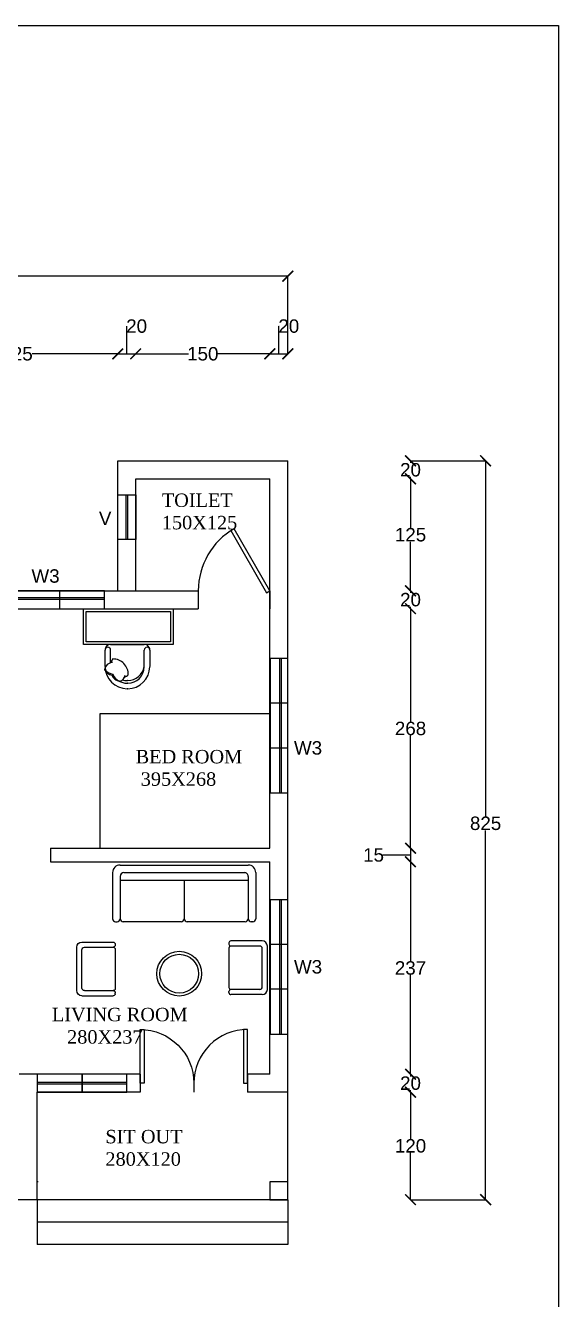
# Model space of a CAD drawing. Header units: centimetres. Extents: x -992 to 575039, y -1394 to 978780.
# Drawn here: x 7449 to 8045, y -617 to 805 of the extents above; entities that cross this region are included whole.
import ezdxf

# ---------------------------------------------------------------- set-up
doc = ezdxf.new("R2010")
doc.units = ezdxf.units.CM
for name, color, linetype in [('DIMENSIONS', 7, 'Continuous'), ('DOOR', 251, 'Continuous'), ('Fur', 161, 'Continuous'), ('FURNITUE', 1, 'Continuous'), ('ventilation', 1, 'Continuous'), ('wall', 7, 'Continuous'), ('WINDOW', 1, 'Continuous')]:
    doc.layers.add(name, color=color, linetype=linetype)
doc.styles.get("Standard").update_dxf_attribs({"font": 'arial.ttf'})
doc.dimstyles.new('Jeeva', dxfattribs={"dimtxt": 15, "dimasz": 12, "dimexe": 0.18, "dimexo": 0.0625, "dimgap": 0.09, "dimtad": 0, "dimtih": 1, "dimtoh": 1, "dimdec": 0, "dimzin": 0, "dimdsep": 46, "dimtxsty": 'Standard', "dimblk": 'ARCHTICK', "dimcen": 0.091, "dimadec": 0, "dimazin": 0, "dimtfac": 1, "dimtdec": 0, "dimtofl": 0, "dimtmove": 0, "dimatfit": 3, "dimfxl": 1, "dimtolj": 1, "dimtzin": 0, "dimarcsym": 0})

# ---------------------------------------------------------------- blocks, each defined once
blk = doc.blocks.new('W3 (23)')
at = {"layer": 'WINDOW'}
for p, q in [((2912.7, 1009.2), (2762.7, 1009.2)), ((2762.7, 1009.2), (2762.7, 989.2)), ((2762.7, 1001.7), (2912.7, 1001.7)), ((2762.7, 999.7), (2912.7, 999.7)), ((2812.7, 1009.2), (2812.7, 989.2)), ((2862.7, 1009.2), (2862.7, 989.2)), ((2912.7, 989.2), (2912.7, 1009.2)), ((2762.7, 989.2), (2912.7, 989.2))]:
    blk.add_line(p, q, dxfattribs=at)
blk = doc.blocks.new('VENTILATION')
at = {"layer": 'ventilation'}
for p, q in [((6985.9, 4548.4), (6935.9, 4548.4)), ((6935.9, 4548.4), (6935.9, 4528.4)), ((6985.9, 4539.2), (6935.9, 4539.2)), ((6985.9, 4528.4), (6985.9, 4548.4)), ((6985.9, 4537.2), (6935.9, 4537.2)), ((6935.9, 4528.4), (6985.9, 4528.4))]:
    blk.add_line(p, q, dxfattribs=at)
blk = doc.blocks.new('A$C117912AF')
at = {"layer": 'FURNITUE', "color": 161}
for p, q in [((-65, 52.3), (-4, 52.3)), ((-75, 42.3), (-75, -42.3)), ((-65, 37.3), (-65, -37.3)), ((-60, 42.3), (-4, 42.3)), ((0, 48.3), (0, 46.3)), ((0, -38.3), (0, 38.3)), ((-60, -42.3), (-4, -42.3)), ((0, -48.3), (0, -46.3)), ((-65, -52.3), (-4, -52.3))]:
    blk.add_line(p, q, dxfattribs=at)
for centre, radius, start, end in [((-65, 42.3), 10, 90, 180), ((-4, 48.3), 4, 360, 90), ((-60, 37.3), 5, 90, 180), ((-4, 46.3), 4, 269.9994, 360), ((-4, 38.3), 4, 360, 90), ((-65, -42.3), 10, 180, 270), ((-60, -37.3), 5, 180, 270), ((-4, -38.3), 4, 270, 360), ((-4, -46.3), 4, 0, 90.0006), ((-4, -48.3), 4, 270, 0)]:
    blk.add_arc(centre, radius, start, end, dxfattribs=at)
blk = doc.blocks.new('A$C4E196FD0')
at = {"layer": 'FURNITUE', "color": 161, "lineweight": -2}
blk.add_circle((0, 0), 30, dxfattribs=at)
at = {"layer": 'FURNITUE', "color": 1}
blk.add_circle((0, 0), 26, dxfattribs=at)
blk = doc.blocks.new('A$C69D12F64')
at = {"layer": 'FURNITUE', "color": 161}
for p, q in [((-75, 90.7), (-75, 88.7)), ((-10, 94.7), (-71, 94.7)), ((-15, 84.7), (-71, 84.7)), ((-20, 84.7), (-20, -84.7)), ((0, 84.7), (0, -84.7)), ((-75, 4), (-75, 80.7)), ((-10, 79.7), (-10, -79.7)), ((-20, 0), (-71, 0)), ((-75, -80.7), (-75, -4)), ((-75, -90.7), (-75, -88.7)), ((-15, -84.7), (-71, -84.7)), ((-10, -94.7), (-71, -94.7))]:
    blk.add_line(p, q, dxfattribs=at)
for centre, radius, start, end in [((-71, 90.7), 4, 90, 180), ((-71, 88.7), 4, 180, 270.0006), ((-71, 80.7), 4, 90, 180), ((-15, 79.7), 5, 0, 90), ((-10, 84.7), 10, 0, 90), ((-71, 4), 4, 180, 270), ((-71, -4), 4, 90, 180), ((-71, -80.7), 4, 180, 270), ((-15, -79.7), 5, 270, 0), ((-71, -88.7), 4, 89.9994, 180), ((-71, -90.7), 4, 180, 270), ((-10, -84.7), 10, 270, 0)]:
    blk.add_arc(centre, radius, start, end, dxfattribs=at)
blk = doc.blocks.new('_ArchTick')
at = {"color": 0, "linetype": 'ByBlock', "const_width": 0.15}
blk.add_lwpolyline([(-0.5, -0.5), (0.5, 0.5)], dxfattribs=at)
blk = doc.blocks.new('*D90')
at = {"color": 0, "lineweight": -2, "transparency": 16777216}
for p, q in [((7327.3, 438.5), (7327.3, 438.6)), ((7327.3, 438.4), (7423, 438.4)), ((7552.3, 438.4), (7456.7, 438.4)), ((7552.3, 438.5), (7552.3, 438.6))]:
    blk.add_line(p, q, dxfattribs=at)
at = {"layer": 'Defpoints', "color": 0, "transparency": 16777216}
for p in [(7327.3, 438.4), (7552.3, 438.4), (7552.3, 438.4)]:
    blk.add_point(p, dxfattribs=at)
at = {"color": 0, "lineweight": -2, "transparency": 16777216, "xscale": 12, "yscale": 12, "zscale": 12, "rotation": 180}
blk.add_blockref('_ArchTick', (7327.3, 438.4), dxfattribs=at)
at = {"color": 0, "lineweight": -2, "transparency": 16777216, "xscale": 12, "yscale": 12, "zscale": 12}
blk.add_blockref('_ArchTick', (7552.3, 438.4), dxfattribs=at)
at = {"color": 0, "transparency": 16777216, "insert": (7439.8, 438.4), "char_height": 15, "attachment_point": 5}
blk.add_mtext('\\A1;225', dxfattribs=at)
blk = doc.blocks.new('*D91')
at = {"color": 0, "lineweight": -2, "transparency": 16777216}
for p, q in [((7562.3, 438.4), (7562.3, 469.3)), ((7562.3, 469.3), (7562.5, 469.3)), ((7552.3, 438.5), (7552.3, 438.6)), ((7552.3, 438.4), (7572.3, 438.4)), ((7572.3, 438.5), (7572.3, 438.6))]:
    blk.add_line(p, q, dxfattribs=at)
at = {"layer": 'Defpoints', "color": 0, "transparency": 16777216}
for p in [(7552.3, 438.4), (7572.3, 438.4), (7572.3, 438.4)]:
    blk.add_point(p, dxfattribs=at)
at = {"color": 0, "lineweight": -2, "transparency": 16777216, "xscale": 12, "yscale": 12, "zscale": 12, "rotation": 180}
blk.add_blockref('_ArchTick', (7552.3, 438.4), dxfattribs=at)
at = {"color": 0, "lineweight": -2, "transparency": 16777216, "xscale": 12, "yscale": 12, "zscale": 12}
blk.add_blockref('_ArchTick', (7572.3, 438.4), dxfattribs=at)
at = {"color": 0, "transparency": 16777216, "insert": (7573.4, 469.3), "char_height": 15, "attachment_point": 5}
blk.add_mtext('\\A1;20', dxfattribs=at)
blk = doc.blocks.new('*D92')
at = {"color": 0, "lineweight": -2, "transparency": 16777216}
for p, q in [((7572.3, 438.5), (7572.3, 438.6)), ((7572.3, 438.4), (7631.4, 438.4)), ((7722.3, 438.4), (7663.3, 438.4)), ((7722.3, 438.5), (7722.3, 438.6))]:
    blk.add_line(p, q, dxfattribs=at)
at = {"layer": 'Defpoints', "color": 0, "transparency": 16777216}
for p in [(7572.3, 438.4), (7722.3, 438.4), (7722.3, 438.4)]:
    blk.add_point(p, dxfattribs=at)
at = {"color": 0, "lineweight": -2, "transparency": 16777216, "xscale": 12, "yscale": 12, "zscale": 12, "rotation": 180}
blk.add_blockref('_ArchTick', (7572.3, 438.4), dxfattribs=at)
at = {"color": 0, "lineweight": -2, "transparency": 16777216, "xscale": 12, "yscale": 12, "zscale": 12}
blk.add_blockref('_ArchTick', (7722.3, 438.4), dxfattribs=at)
at = {"color": 0, "transparency": 16777216, "insert": (7647.3, 438.4), "char_height": 15, "attachment_point": 5}
blk.add_mtext('\\A1;150', dxfattribs=at)
blk = doc.blocks.new('*D93')
at = {"color": 0, "lineweight": -2, "transparency": 16777216}
for p, q in [((7732.3, 438.4), (7732.3, 469.3)), ((7732.3, 469.3), (7732.5, 469.3)), ((7722.3, 438.5), (7722.3, 438.6)), ((7722.3, 438.4), (7742.3, 438.4)), ((7742.3, 438.5), (7742.3, 438.6))]:
    blk.add_line(p, q, dxfattribs=at)
at = {"layer": 'Defpoints', "color": 0, "transparency": 16777216}
for p in [(7722.3, 438.4), (7742.3, 438.4), (7742.3, 438.4)]:
    blk.add_point(p, dxfattribs=at)
at = {"color": 0, "lineweight": -2, "transparency": 16777216, "xscale": 12, "yscale": 12, "zscale": 12, "rotation": 180}
blk.add_blockref('_ArchTick', (7722.3, 438.4), dxfattribs=at)
at = {"color": 0, "lineweight": -2, "transparency": 16777216, "xscale": 12, "yscale": 12, "zscale": 12}
blk.add_blockref('_ArchTick', (7742.3, 438.4), dxfattribs=at)
at = {"color": 0, "transparency": 16777216, "insert": (7743.4, 469.3), "char_height": 15, "attachment_point": 5}
blk.add_mtext('\\A1;20', dxfattribs=at)
blk = doc.blocks.new('*D103')
at = {"color": 0, "lineweight": -2, "transparency": 16777216}
for p, q in [((7879.3, 318.9), (7879.2, 318.9)), ((7879.4, 318.9), (7879.4, 316.6)), ((7879.3, 298.9), (7879.2, 298.9)), ((7879.4, 298.9), (7879.4, 301.1))]:
    blk.add_line(p, q, dxfattribs=at)
at = {"layer": 'Defpoints', "color": 0, "transparency": 16777216}
for p in [(7879.4, 318.9), (7879.4, 298.9), (7879.4, 298.9)]:
    blk.add_point(p, dxfattribs=at)
at = {"color": 0, "lineweight": -2, "transparency": 16777216, "xscale": 12, "yscale": 12, "zscale": 12}
for p, rotation in [((7879.4, 318.9), 90), ((7879.4, 298.9), 270)]:
    blk.add_blockref('_ArchTick', p, dxfattribs=dict(at, rotation=rotation))
at = {"color": 0, "transparency": 16777216, "insert": (7879.4, 308.9), "char_height": 15, "attachment_point": 5}
blk.add_mtext('\\A1;20', dxfattribs=at)
blk = doc.blocks.new('*D104')
at = {"color": 0, "lineweight": -2, "transparency": 16777216}
for p, q in [((7879.3, 298.9), (7879.2, 298.9)), ((7879.4, 298.9), (7879.4, 244.1)), ((7879.4, 173.9), (7879.4, 228.6)), ((7879.3, 173.9), (7879.2, 173.9))]:
    blk.add_line(p, q, dxfattribs=at)
at = {"layer": 'Defpoints', "color": 0, "transparency": 16777216}
for p in [(7879.4, 298.9), (7879.4, 173.9), (7879.4, 173.9)]:
    blk.add_point(p, dxfattribs=at)
at = {"color": 0, "lineweight": -2, "transparency": 16777216, "xscale": 12, "yscale": 12, "zscale": 12}
for p, rotation in [((7879.4, 298.9), 90), ((7879.4, 173.9), 270)]:
    blk.add_blockref('_ArchTick', p, dxfattribs=dict(at, rotation=rotation))
at = {"color": 0, "transparency": 16777216, "insert": (7879.4, 236.4), "char_height": 15, "attachment_point": 5}
blk.add_mtext('\\A1;125', dxfattribs=at)
blk = doc.blocks.new('*D105')
at = {"color": 0, "lineweight": -2, "transparency": 16777216}
for p, q in [((7879.3, 173.9), (7879.2, 173.9)), ((7879.4, 173.9), (7879.4, 171.6)), ((7879.3, 153.9), (7879.2, 153.9)), ((7879.4, 153.9), (7879.4, 156.1))]:
    blk.add_line(p, q, dxfattribs=at)
at = {"layer": 'Defpoints', "color": 0, "transparency": 16777216}
for p in [(7879.4, 173.9), (7879.4, 153.9), (7879.4, 153.9)]:
    blk.add_point(p, dxfattribs=at)
at = {"color": 0, "lineweight": -2, "transparency": 16777216, "xscale": 12, "yscale": 12, "zscale": 12}
for p, rotation in [((7879.4, 173.9), 90), ((7879.4, 153.9), 270)]:
    blk.add_blockref('_ArchTick', p, dxfattribs=dict(at, rotation=rotation))
at = {"color": 0, "transparency": 16777216, "insert": (7879.4, 163.9), "char_height": 15, "attachment_point": 5}
blk.add_mtext('\\A1;20', dxfattribs=at)
blk = doc.blocks.new('*D106')
at = {"color": 0, "lineweight": -2, "transparency": 16777216}
for p, q in [((7879.3, 153.9), (7879.2, 153.9)), ((7879.4, 153.9), (7879.4, 27.9)), ((7879.4, -113.6), (7879.4, 12.4)), ((7879.3, -113.6), (7879.2, -113.6))]:
    blk.add_line(p, q, dxfattribs=at)
at = {"layer": 'Defpoints', "color": 0, "transparency": 16777216}
for p in [(7879.4, 153.9), (7879.4, -113.6), (7879.4, -113.6)]:
    blk.add_point(p, dxfattribs=at)
at = {"color": 0, "lineweight": -2, "transparency": 16777216, "xscale": 12, "yscale": 12, "zscale": 12}
for p, rotation in [((7879.4, 153.9), 90), ((7879.4, -113.6), 270)]:
    blk.add_blockref('_ArchTick', p, dxfattribs=dict(at, rotation=rotation))
at = {"color": 0, "transparency": 16777216, "insert": (7879.4, 20.1), "char_height": 15, "attachment_point": 5}
blk.add_mtext('\\A1;268', dxfattribs=at)
blk = doc.blocks.new('*D107')
at = {"color": 0, "lineweight": -2, "transparency": 16777216}
for p, q in [((7879.3, -113.6), (7879.2, -113.6)), ((7879.4, -113.6), (7879.4, -128.6)), ((7848.5, -121.1), (7848.3, -121.1)), ((7879.4, -121.1), (7848.5, -121.1)), ((7879.3, -128.6), (7879.2, -128.6))]:
    blk.add_line(p, q, dxfattribs=at)
at = {"layer": 'Defpoints', "color": 0, "transparency": 16777216}
for p in [(7879.4, -113.6), (7879.4, -128.6), (7879.4, -128.6)]:
    blk.add_point(p, dxfattribs=at)
at = {"color": 0, "lineweight": -2, "transparency": 16777216, "xscale": 12, "yscale": 12, "zscale": 12}
for p, rotation in [((7879.4, -113.6), 90), ((7879.4, -128.6), 270)]:
    blk.add_blockref('_ArchTick', p, dxfattribs=dict(at, rotation=rotation))
at = {"color": 0, "transparency": 16777216, "insert": (7838.1, -121.1), "char_height": 15, "attachment_point": 5}
blk.add_mtext('\\A1;15', dxfattribs=at)
blk = doc.blocks.new('*D108')
at = {"color": 0, "lineweight": -2, "transparency": 16777216}
for p, q in [((7879.3, -128.6), (7879.2, -128.6)), ((7879.4, -128.6), (7879.4, -239.5)), ((7879.4, -365.9), (7879.4, -255)), ((7879.3, -365.9), (7879.2, -365.9))]:
    blk.add_line(p, q, dxfattribs=at)
at = {"layer": 'Defpoints', "color": 0, "transparency": 16777216}
for p in [(7879.4, -128.6), (7879.4, -365.9), (7879.4, -365.9)]:
    blk.add_point(p, dxfattribs=at)
at = {"color": 0, "lineweight": -2, "transparency": 16777216, "xscale": 12, "yscale": 12, "zscale": 12}
for p, rotation in [((7879.4, -128.6), 90), ((7879.4, -365.9), 270)]:
    blk.add_blockref('_ArchTick', p, dxfattribs=dict(at, rotation=rotation))
at = {"color": 0, "transparency": 16777216, "insert": (7879.4, -247.3), "char_height": 15, "attachment_point": 5}
blk.add_mtext('\\A1;237', dxfattribs=at)
blk = doc.blocks.new('*D109')
at = {"color": 0, "lineweight": -2, "transparency": 16777216}
for p, q in [((7879.3, -365.9), (7879.2, -365.9)), ((7879.4, -365.9), (7879.4, -368.2)), ((7879.4, -385.9), (7879.4, -383.7)), ((7879.3, -385.9), (7879.2, -385.9))]:
    blk.add_line(p, q, dxfattribs=at)
at = {"layer": 'Defpoints', "color": 0, "transparency": 16777216}
for p in [(7879.4, -365.9), (7879.4, -385.9), (7879.4, -385.9)]:
    blk.add_point(p, dxfattribs=at)
at = {"color": 0, "lineweight": -2, "transparency": 16777216, "xscale": 12, "yscale": 12, "zscale": 12}
for p, rotation in [((7879.4, -365.9), 90), ((7879.4, -385.9), 270)]:
    blk.add_blockref('_ArchTick', p, dxfattribs=dict(at, rotation=rotation))
at = {"color": 0, "transparency": 16777216, "insert": (7879.4, -375.9), "char_height": 15, "attachment_point": 5}
blk.add_mtext('\\A1;20', dxfattribs=at)
blk = doc.blocks.new('*D110')
at = {"color": 0, "lineweight": -2, "transparency": 16777216}
for p, q in [((7879.3, -385.9), (7879.2, -385.9)), ((7879.4, -385.9), (7879.4, -438.2)), ((7879.4, -505.9), (7879.4, -453.7)), ((7879.3, -505.9), (7879.2, -505.9))]:
    blk.add_line(p, q, dxfattribs=at)
at = {"layer": 'Defpoints', "color": 0, "transparency": 16777216}
for p in [(7879.4, -385.9), (7879.4, -505.9), (7879.4, -505.9)]:
    blk.add_point(p, dxfattribs=at)
at = {"color": 0, "lineweight": -2, "transparency": 16777216, "xscale": 12, "yscale": 12, "zscale": 12}
for p, rotation in [((7879.4, -385.9), 90), ((7879.4, -505.9), 270)]:
    blk.add_blockref('_ArchTick', p, dxfattribs=dict(at, rotation=rotation))
at = {"color": 0, "transparency": 16777216, "insert": (7879.4, -445.9), "char_height": 15, "attachment_point": 5}
blk.add_mtext('\\A1;120', dxfattribs=at)
blk = doc.blocks.new('*D111')
at = {"color": 0, "lineweight": -2, "transparency": 16777216}
for p, q in [((7879.3, 319), (7963.5, 319)), ((7963.3, 319), (7963.3, -78.1)), ((7963.3, -505.9), (7963.3, -93.6)), ((7879.2, -505.9), (7963.5, -505.9))]:
    blk.add_line(p, q, dxfattribs=at)
at = {"layer": 'Defpoints', "color": 0, "transparency": 16777216}
for p in [(7879.2, 319), (7963.3, 319), (7879.2, -505.9)]:
    blk.add_point(p, dxfattribs=at)
at = {"color": 0, "lineweight": -2, "transparency": 16777216, "xscale": 12, "yscale": 12, "zscale": 12}
for p, rotation in [((7963.3, 319), 90), ((7963.3, -505.9), 270)]:
    blk.add_blockref('_ArchTick', p, dxfattribs=dict(at, rotation=rotation))
at = {"color": 0, "transparency": 16777216, "insert": (7963.3, -85.8), "char_height": 15, "attachment_point": 5}
blk.add_mtext('\\A1;825', dxfattribs=at)
blk = doc.blocks.new('*D118')
at = {"color": 0, "lineweight": -2, "transparency": 16777216}
for p, q in [((6697.9, 439.1), (6697.9, 525.4)), ((6697.9, 525.2), (7201.3, 525.2)), ((7742.3, 525.2), (7244.8, 525.2)), ((7742.3, 439.1), (7742.3, 525.4))]:
    blk.add_line(p, q, dxfattribs=at)
at = {"layer": 'Defpoints', "color": 0, "transparency": 16777216}
for p in [(7742.3, 525.2), (6697.9, 439), (7742.3, 439)]:
    blk.add_point(p, dxfattribs=at)
at = {"color": 0, "lineweight": -2, "transparency": 16777216, "xscale": 12, "yscale": 12, "zscale": 12, "rotation": 180}
blk.add_blockref('_ArchTick', (6697.9, 525.2), dxfattribs=at)
at = {"color": 0, "lineweight": -2, "transparency": 16777216, "xscale": 12, "yscale": 12, "zscale": 12}
blk.add_blockref('_ArchTick', (7742.3, 525.2), dxfattribs=at)
at = {"color": 0, "transparency": 16777216, "insert": (7223.1, 525.2), "char_height": 15, "attachment_point": 5}
blk.add_mtext('\\A1;1044', dxfattribs=at)
blk = doc.blocks.new('A$C2DE71A1E')
at = {"layer": 'FURNITUE', "color": 161}
for p, q in [((0, 0), (0.3, 0.3)), ((0.3, 0.3), (0.6, 0.6)), ((49.5, 0.6), (67.8, -17.7)), ((6.1, -6.1), (6.4, -5.8)), ((6.7, -5.5), (6.4, -5.8)), ((47.7, -9.8), (61.7, -23.8)), ((67.8, -29.9), (49.2, -48.6)), ((67.8, -23.8), (67.8, -23.8)), ((18.3, -67.2), (0, -48.9)), ((6.1, -42.8), (24.4, -61.1)), ((49.2, -48.6), (30.6, -67.2)), ((24.4, -67.2), (24.4, -67.2))]:
    blk.add_line(p, q, dxfattribs=at)
at = {"layer": 'FURNITUE'}
for p in [(9.2, -9.2), (9.8, -8.6)]:
    blk.add_line(p, (9.5, -8.9), dxfattribs=at)
at = {"layer": 'FURNITUE', "color": 161}
for centre, major_axis, start_param, end_param in [((25.1, -23.8), (-24.4, 24.4), 4.712389, 6.283185), ((25.1, -23.8), (-18.3, 18.3), -0.519426, 0), ((24.4, -24.4), (-24.4, 24.4), 0, 1.570796), ((24.4, -24.4), (-18.3, 18.3), 0, 1.570796), ((27.1, -27.7), (-18.2, 18.2), -0.0188, 1.408277), ((64.8, -20.8), (-3.06, 3.06), 3.141593, 4.712389), ((61.7, -23.8), (6.11, 6.11), 4.712389, 6.283185), ((64.8, -20.8), (3.06, 3.06), 3.141593, 4.712389), ((21.4, -64.2), (3.06, 3.06), 3.141593, 4.712389), ((24.4, -61.1), (-6.11, 6.11), 1.570796, 3.141593), ((21.4, -64.2), (-3.06, 3.06), 3.141593, 4.712389)]:
    blk.add_ellipse(centre, major_axis=major_axis, ratio=1, start_param=start_param, end_param=end_param, dxfattribs=at)
at = {"layer": 'FURNITUE', "color": 1}
for centre, major_axis, start_param, end_param in [((26.8, -5.4), (-7.97, 7.97), 0.246203, 1.435219), ((26.7, -10.9), (-10.4, 10.4), -1.269354, -0.079119), ((25.1, -17), (-13.5, 13.5), -1.194359, -0.353593), ((41.3, -10), (-10.8, 10.8), -1.16387, -0.18568), ((45.9, -21.1), (17.9, 17.9), 0.745897, 1.332574), ((36.3, -3.4), (-9.21, 9.21), 3.177672, 4.548453), ((28.7, -16.2), (9.88, 9.88), 1.86365, 2.347371), ((32.2, 0.4), (-17, 17), 1.540864, 3.151697), ((39.6, -16.7), (6.92, 6.92), 5.517188, 6.1734)]:
    blk.add_ellipse(centre, major_axis=major_axis, ratio=1, start_param=start_param, end_param=end_param, dxfattribs=at)
at = {"layer": 'FURNITUE'}
blk.add_ellipse((28.3, -26.4), major_axis=(18.2, 18.2), ratio=1, start_param=1.300564, end_param=1.589597, dxfattribs=at)
blk = doc.blocks.new('TABLE')
at = {"layer": 'Fur'}
for p, q in [((6790.4, -175.9), (6890.4, -175.9)), ((6790.4, -215.9), (6790.4, -175.9)), ((6793.4, -178.9), (6887.4, -178.9)), ((6793.4, -212.9), (6793.4, -178.9)), ((6887.4, -178.9), (6887.4, -212.9)), ((6890.4, -175.9), (6890.4, -215.9)), ((6887.4, -212.9), (6793.4, -212.9)), ((6890.4, -215.9), (6790.4, -215.9))]:
    blk.add_line(p, q, dxfattribs=at)
at = {"layer": 'FURNITUE', "color": 0, "xscale": 0.714285714236594, "yscale": 0.714285714236594, "zscale": 0.714285714236594, "rotation": 135.0000000031137}
blk.add_blockref('A$C2DE71A1E', (6839.7, -265.3), dxfattribs=at)
blk = doc.blocks.new('*U219')
for p, q in [((0, 0), (0, 100)), ((800, 0), (800, 100))]:
    blk.add_line(p, q)
blk.add_lwpolyline([(0, 0), (400, -693), (438, -671), (38, 22)], close=True)
blk.add_arc((0, 0), 800, 300, 0)
blk = doc.blocks.new('*U221')
for p, q in [((0, 0), (0, 100)), ((600, 0), (600, 100))]:
    blk.add_line(p, q)
blk.add_lwpolyline([(0, 0), (0, -600), (43.75, -600), (43.75, 0)], close=True)
blk.add_arc((0, 0), 600, 270, 0)

msp = doc.modelspace()

# ---------------------------------------------------------------- linework, layer by layer
for p, q in [((7552.3, 173.9), (7552.3, 318.9)), ((7572.3, 173.9), (7572.3, 298.9)), ((7642.3, 173.9), (7642.3, 153.9)), ((7722.3, 173.9), (7722.3, 153.9)), ((7722.3, -113.6), (7722.3, -53.6)), ((7477.3, -113.6), (7477.3, -128.6)), ((7577.3, -365.9), (7577.3, -385.9)), ((7697.3, -365.9), (7697.3, -385.9))]:
    msp.add_line(p, q)
msp.add_lwpolyline([(6418.4, 805), (8044.8, 805), (8044.8, -1101.4), (6418.4, -1101.4)], close=True)
at = {"layer": 'DIMENSIONS'}
for p, q in [((7552.3, 318.9), (7742.3, 318.9)), ((7742.3, -505.9), (7742.3, 318.9)), ((7572.3, 298.9), (7722.3, 298.9)), ((7722.3, -113.6), (7722.3, 298.9)), ((7312.3, 173.9), (7642.3, 173.9)), ((7327.3, 153.9), (7642.3, 153.9)), ((7477.3, -113.6), (7722.3, -113.6)), ((7477.3, -128.6), (7722.3, -128.6)), ((7722.3, -365.9), (7722.3, -128.6)), ((7577.3, -365.9), (7442.3, -365.9)), ((7722.3, -365.9), (7697.3, -365.9)), ((7577.3, -385.9), (7462.3, -385.9)), ((7462.3, -505.9), (7462.3, -385.9)), ((7742.3, -385.9), (7697.3, -385.9)), ((7463.3, -485.9), (7462.3, -485.9)), ((7742.3, -505.9), (6697.3, -505.9)), ((7462.3, -505.9), (7462.3, -555.9)), ((7742.3, -505.9), (7742.3, -555.9)), ((7742.3, -530.9), (7462.3, -530.9)), ((7742.3, -555.9), (7462.3, -555.9))]:
    msp.add_line(p, q, dxfattribs=at)
msp.add_lwpolyline([(7722.3, -505.9), (7742.3, -505.9), (7742.3, -485.9), (7722.3, -485.9)], close=True, dxfattribs=at)
at = {"layer": 'Fur'}
msp.add_lwpolyline([(7532.3, 36.4), (7532.3, -113.6), (7722.3, -113.6), (7722.3, 36.4)], close=True, dxfattribs=at)

# ---------------------------------------------------------------- block references
at = {"layer": 'DIMENSIONS', "xscale": -1, "rotation": 90}
msp.add_blockref('VENTILATION', (12100.7, 7216.9), dxfattribs=at)
at = {"layer": 'DIMENSIONS'}
for name, p in [('W3 (23)', (4624.6, -835.3)), ('VENTILATION', (526.5, -4914.3)), ('VENTILATION', (576.5, -4914.3))]:
    msp.add_blockref(name, p, dxfattribs=at)
at = {"layer": 'DIMENSIONS', "rotation": 270}
for p in [(6733.2, 2861), (6733.2, 2591.7)]:
    msp.add_blockref('W3 (23)', p, dxfattribs=at)
at = {"layer": 'DOOR', "yscale": 0.1, "zscale": 0.1, "rotation": 180}
for name, p, xscale in [('*U219', (7722.3, 173.9), 0.1), ('*U221', (7577.3, -375.9), -0.1), ('*U221', (7697.3, -375.9), 0.1)]:
    msp.add_blockref(name, p, dxfattribs=dict(at, xscale=xscale))
at = {"layer": 'Fur'}
msp.add_blockref('TABLE', (723.7, 329.8), dxfattribs=at)
at = {"layer": 'FURNITUE', "color": 0, "xscale": 0.8333333333333712, "yscale": 0.8333333333333712, "zscale": 0.8333333333333712}
msp.add_blockref('A$C4E196FD0', (7621, -253.6), dxfattribs=at)
at = {"layer": 'wall'}
for name, p, xscale, yscale, zscale, rotation in [('A$C69D12F64', (7626.5, -132.3), 0.8447826157958178, 0.8447826157958178, 0.8447826157958178, 89.99999999999999), ('A$C117912AF', (7549.5, -248.3), -0.5730718226723664, 0.5730718226723664, 0.5730718226723664, 180), ('A$C117912AF', (7676.5, -247), 0.5730718226723664, 0.5730718226723664, 0.5730718226723664, 180)]:
    msp.add_blockref(name, p, dxfattribs=dict(at, xscale=xscale, yscale=yscale, zscale=zscale, rotation=rotation))

# ---------------------------------------------------------------- texts
at = {"layer": 'DIMENSIONS', "char_height": 15}
for s, width, insert, attachment_point in [('{\\fTimes New Roman|b0|i0|c0|p18;TOILET\\P150X125}', 581.157, (7601.5, 282.5), 1), ('V', 90.668, (7545.2, 262.2), 3), ('W3', 90.668, (7455.9, 197.9), 1), ('W3', 90.668, (7749.2, 6), 1), ('{\\fTimes New Roman|b0|i0|c0|p18;BED ROOM\\P 395X268}', 581.157, (7572.3, -3.8), 1), ('W3', 90.668, (7749.2, -238.4), 1), ('{\\fTimes New Roman|b0|i0|c0|p18;LIVING ROOM\\P   280X237}', 581.157, (7478.7, -291.7), 1), ('{\\fTimes New Roman|b0|i0|c0|p18;SIT OUT\\P280X120}', 581.157, (7538.5, -428), 1)]:
    msp.add_mtext_dynamic_manual_height_columns(s, width=width, gutter_width=1, heights=[0], dxfattribs=dict(at, insert=insert, attachment_point=attachment_point))

# ---------------------------------------------------------------- dimensions: what is measured, and where the dimension line sits
dim = msp.add_linear_dim(base=(7742.3, 525.2), p1=(6697.9, 439), p2=(7742.3, 439), dimstyle='Jeeva')
dim.commit()
dim.dimension.update_dxf_attribs({"geometry": '*D118', "text_midpoint": (7223.1, 525.2), "dimtype": 160})
for base, p1, p2, picture, middle in [((7572.3, 438.4), (7552.3, 438.4), (7572.3, 438.4), '*D91', (7562.6, 469.3)), ((7742.3, 438.4), (7722.3, 438.4), (7742.3, 438.4), '*D93', (7732.6, 469.3)), ((7552.3, 438.4), (7327.3, 438.4), (7552.3, 438.4), '*D90', (7439.8, 438.4)), ((7722.3, 438.4), (7572.3, 438.4), (7722.3, 438.4), '*D92', (7647.3, 438.4))]:
    dim = msp.add_linear_dim(base=base, p1=p1, p2=p2, dimstyle='Jeeva', override={"dimtmove": 1})
    dim.commit()
    dim.dimension.update_dxf_attribs({"geometry": picture, "text_midpoint": middle})
dim = msp.add_linear_dim(base=(7879.4, 298.9), p1=(7879.4, 318.9), p2=(7879.4, 298.9), angle=90, dimstyle='Jeeva')
dim.commit()
dim.dimension.update_dxf_attribs({"geometry": '*D103', "text_midpoint": (7879.4, 308.9)})
dim = msp.add_linear_dim(base=(7963.3, 319), p1=(7879.2, -505.9), p2=(7879.2, 319), angle=90, dimstyle='Jeeva')
dim.commit()
dim.dimension.update_dxf_attribs({"geometry": '*D111', "text_midpoint": (7963.3, -85.8), "dimtype": 160})
for base, p1, p2, picture, middle in [((7879.4, 173.9), (7879.4, 298.9), (7879.4, 173.9), '*D104', (7879.4, 236.4)), ((7879.4, 153.9), (7879.4, 173.9), (7879.4, 153.9), '*D105', (7879.4, 163.9)), ((7879.3518309, -113.6476036), (7879.3518309, 153.8523964), (7879.3518309, -113.6476036), '*D106', (7879.3518309, 20.1023964)), ((7879.4, -128.6), (7879.4, -113.6), (7879.4, -128.6), '*D107', (7848.2, -121.1)), ((7879.4, -365.9), (7879.4, -128.6), (7879.4, -365.9), '*D108', (7879.4, -247.3)), ((7879.4, -385.9), (7879.4, -365.9), (7879.4, -385.9), '*D109', (7879.4, -375.9)), ((7879.4, -505.9), (7879.4, -385.9), (7879.4, -505.9), '*D110', (7879.4, -445.9))]:
    dim = msp.add_linear_dim(base=base, p1=p1, p2=p2, angle=90, dimstyle='Jeeva', override={"dimtmove": 1})
    dim.commit()
    dim.dimension.update_dxf_attribs({"geometry": picture, "text_midpoint": middle})

doc.saveas('drawing.dxf')
